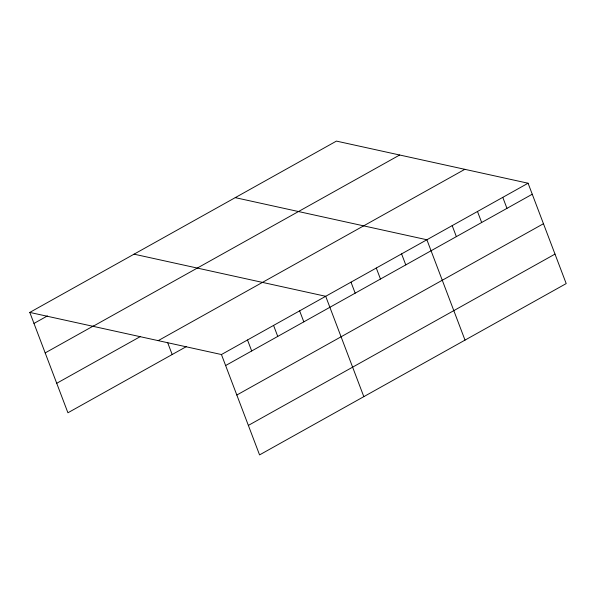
<?xml version="1.0" encoding="UTF-8"?>
<svg xmlns="http://www.w3.org/2000/svg" width="596" height="596" viewBox="0 0 596 596"><rect width="100%" height="100%" fill="white"/><g stroke="black" fill="none" stroke-linecap="round" stroke-linejoin="round"><path stroke-width="0.89" d="M29.8 312.416L336.435 141.103L528.078 183.225L566.2 283.584L259.565 454.897L221.444 354.538L29.8 312.416L67.922 412.775L186.406 346.574M33.979 323.427L47.404 315.925M45.184 352.906L93.356 325.99M93.043 326.317L399.678 155.005M56.724 383.288L140.44 336.517M158.201 340.644L464.835 169.324M221.444 354.538L528.078 183.225M225.623 365.542L532.258 194.229M236.828 395.029L543.463 223.716M248.368 425.41L555.003 254.097M235.249 197.641L426.892 239.763L465.014 340.115M134.055 254.172L325.699 296.294L363.821 396.645M502.778 197.358L506.965 208.362M477.485 211.491L481.665 222.494M452.185 225.623L456.365 236.634M401.592 253.896L405.772 264.9M376.292 268.029L380.471 279.032M350.999 282.161L355.179 293.165M299.639 310.859L303.818 321.862M273.571 325.416L277.751 336.42M247.511 339.981L251.691 350.984M167.565 342.387L172.177 354.523"/></g></svg>
